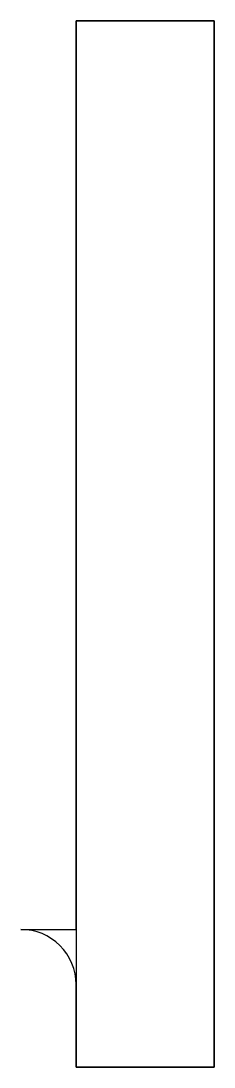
# Model space of a CAD drawing. Header units: millimetres. Extents: x 137 to 144, y 0 to 38.
import ezdxf

# ---------------------------------------------------------------- set-up
doc = ezdxf.new("R2010")
doc.units = ezdxf.units.MM
doc.layers.get('0').update_dxf_attribs({"linetype": 'CONTINUOUS'})

msp = doc.modelspace()

# ---------------------------------------------------------------- linework, layer by layer
msp.add_lwpolyline([(139, 0), (139, 3, 0.414214), (137, 5), (139, 5), (139, 38), (144, 38), (144, 0)], format="xyb", close=True)
msp.add_lwpolyline([(144, 38), (139, 38), (139, 0), (144, 0)], close=True)

doc.saveas('drawing.dxf')
